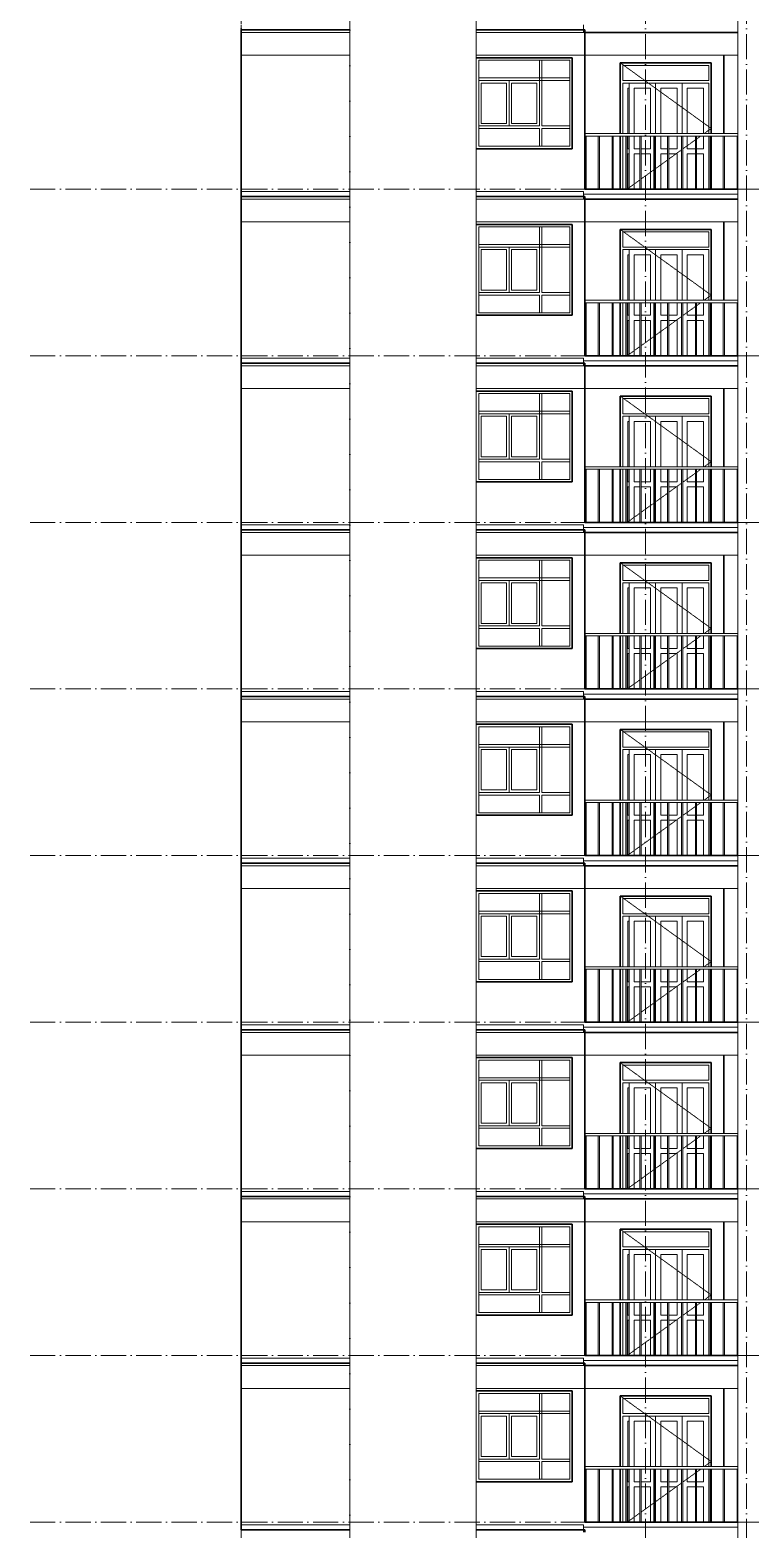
# Model space of a CAD drawing. Header units: millimetres. Extents: x -12680 to 112808, y -16580 to 93550.
# Drawn here: x -12679 to 1588, y 21745 to 51450 of the extents above; entities that cross this region are included whole.
import ezdxf

# ---------------------------------------------------------------- set-up
doc = ezdxf.new("R2010")
doc.units = ezdxf.units.MM
doc.linetypes.add('Dash 1_16__2_', pattern=[3.175, 1.5875, -1.5875])
doc.linetypes.add('Grid Line', pattern=[14, 10, -2, 0, -2])
for name, color, linetype, lineweight in [('CUA', 31, 'Continuous', 9), ('NET CAT', 3, 'Continuous', 5), ('NET CATConcrete', 3, 'Continuous', 5), ('NET THAY 1', 41, 'Continuous', 5), ('NET THAY 2', 55, 'Continuous', 5), ('NET-THAY', 2, 'Continuous', 15), ('TRUC', 225, 'Continuous', 5)]:
    doc.layers.add(name, color=color, linetype=linetype, lineweight=lineweight)

# ---------------------------------------------------------------- blocks, each defined once
blk = doc.blocks.new('CUA LO GIA - CUA LO GIA 2-211562-MẶT CẮT B-B')
at = {"layer": 'CUA', "color": 50, "linetype": 'Dash 1_16__2_'}
for p, q in [((801, 23100), (-999, 24400)), ((488, 22874), (238, 22694)), ((593, 22950), (513, 22892)), ((801, 23100), (662, 23000)), ((212, 22675), (-37, 22495)), ((-62, 22477), (-312, 22297)), ((-612, 22080), (-861, 21900)), ((-337, 22278), (-587, 22098))]:
    blk.add_line(p, q, dxfattribs=at)
at = {"layer": 'CUA', "color": 50}
for p, q in [((-999, 23000), (-999, 24400)), ((801, 24400), (-999, 24400)), ((801, 24400), (801, 23000)), ((-949, 24350), (-949, 24050)), ((-949, 24350), (751, 24350)), ((751, 24050), (751, 24350)), ((751, 24050), (-949, 24050)), ((-949, 24000), (-949, 23000)), ((-949, 24000), (751, 24000)), ((-849, 23900), (-849, 23000)), ((-849, 23900), (-824, 23900)), ((-824, 23000), (-824, 24000)), ((-299, 24000), (-824, 24000)), ((-724, 23900), (-399, 23900)), ((-724, 23900), (-724, 23000)), ((-399, 23000), (-399, 23900)), ((226, 24000), (-299, 24000)), ((-299, 23000), (-299, 24000)), ((-299, 24000), (-299, 23000)), ((-199, 23900), (-199, 23000)), ((-199, 23900), (126, 23900)), ((126, 23000), (126, 23900)), ((226, 24000), (226, 23000)), ((326, 23900), (651, 23900)), ((326, 23900), (326, 23000)), ((651, 23000), (651, 23900)), ((751, 23000), (751, 24000)), ((-999, 21900), (-999, 22950)), ((-949, 22950), (-949, 21900)), ((-849, 22950), (-849, 22700)), ((-824, 21900), (-824, 22950)), ((-724, 22950), (-724, 22700)), ((-399, 22700), (-399, 22950)), ((-299, 21900), (-299, 22950)), ((-299, 22950), (-299, 21900)), ((-199, 22950), (-199, 22700)), ((126, 22700), (126, 22950)), ((326, 22950), (326, 22700)), ((651, 22700), (651, 22950)), ((751, 21900), (751, 22950)), ((801, 22950), (801, 21900)), ((-849, 22700), (-824, 22700)), ((-824, 22600), (-849, 22600)), ((-849, 22600), (-849, 21900)), ((-724, 22700), (-612, 22700)), ((-724, 22600), (-724, 21900)), ((-612, 22600), (-724, 22600)), ((-587, 22700), (-399, 22700)), ((-399, 22600), (-587, 22600)), ((-399, 21900), (-399, 22600)), ((-199, 22700), (-62, 22700)), ((-62, 22600), (-199, 22600)), ((-199, 22600), (-199, 21900)), ((-37, 22700), (126, 22700)), ((126, 22600), (-37, 22600)), ((126, 21900), (126, 22600)), ((326, 22700), (488, 22700)), ((326, 22600), (326, 21900)), ((488, 22600), (326, 22600)), ((513, 22700), (651, 22700)), ((651, 22600), (513, 22600)), ((651, 21900), (651, 22600))]:
    blk.add_line(p, q, dxfattribs=at)
blk = doc.blocks.new('X-PHONG NGU 2 - X-PHONG NGU 2_Recovery_ 4-220461-MẶT CẮT B-B')
at = {"layer": 'CUA', "color": 50}
for p, q in [((-1949, 24500), (-3849, 24500)), ((-3799, 22750), (-3799, 24450)), ((-3799, 24450), (-1999, 24450)), ((-2549, 24450), (-2599, 24450)), ((-2599, 24450), (-2599, 23150)), ((-2549, 23150), (-2549, 24450)), ((-1999, 24450), (-1999, 22750)), ((-1949, 22700), (-1949, 24500)), ((-3799, 24100), (-3799, 24050)), ((-1999, 24100), (-3799, 24100)), ((-1999, 24050), (-1999, 24100)), ((-3799, 24050), (-1999, 24050)), ((-3749, 23200), (-3749, 24000)), ((-3749, 24000), (-3249, 24000)), ((-3249, 24000), (-3249, 23200)), ((-3199, 24050), (-3199, 23150)), ((-2599, 24050), (-3199, 24050)), ((-3149, 24000), (-2649, 24000)), ((-3149, 23200), (-3149, 24000)), ((-2649, 24000), (-2649, 23200)), ((-2599, 23150), (-2599, 24050)), ((-3249, 23200), (-3749, 23200)), ((-2649, 23200), (-3149, 23200)), ((-2599, 23150), (-3799, 23150)), ((-3799, 23150), (-3799, 23100)), ((-3799, 23100), (-2599, 23100)), ((-3199, 23150), (-2599, 23150)), ((-2599, 23100), (-2599, 22750)), ((-1999, 23150), (-2549, 23150)), ((-2549, 22750), (-2549, 23100)), ((-2549, 23100), (-1999, 23100)), ((-1999, 23100), (-1999, 23150)), ((-3849, 22700), (-1949, 22700)), ((-1999, 22750), (-3799, 22750)), ((-2599, 22750), (-2549, 22750))]:
    blk.add_line(p, q, dxfattribs=at)
blk = doc.blocks.new('Railing - 25mm-V293-MẶT CẮT B-B')
at = {"layer": 'NET THAY 2', "color": 50, "lineweight": 9}
blk.add_line((1313, 22950), (1313, 21900), dxfattribs=at)
blk = doc.blocks.new('Railing - 25mm-V294-MẶT CẮT B-B')
at = {"layer": 'NET THAY 2', "color": 50, "lineweight": 9}
for p, q in [((1038, 22950), (1038, 21900)), ((1063, 21900), (1063, 22950))]:
    blk.add_line(p, q, dxfattribs=at)
blk = doc.blocks.new('Railing - 25mm-V295-MẶT CẮT B-B')
at = {"layer": 'NET THAY 2', "color": 50, "lineweight": 9}
blk.add_line((-1674, 21900), (-1674, 22950), dxfattribs=at)
blk = doc.blocks.new('Railing - Railing-211918-MẶT CẮT B-B')
for name, p in [('Railing - 25mm-V295-MẶT CẮT B-B', (0, 0)), ('Railing - 25mm-V294-MẶT CẮT B-B', (-2475, 0)), ('Railing - 25mm-V294-MẶT CẮT B-B', (-2200, 0)), ('Railing - 25mm-V294-MẶT CẮT B-B', (-1925, 0)), ('Railing - 25mm-V294-MẶT CẮT B-B', (-1650, 0)), ('Railing - 25mm-V294-MẶT CẮT B-B', (-1375, 0)), ('Railing - 25mm-V294-MẶT CẮT B-B', (-1100, 0)), ('Railing - 25mm-V294-MẶT CẮT B-B', (-825, 0)), ('Railing - 25mm-V294-MẶT CẮT B-B', (-550, 0)), ('Railing - 25mm-V294-MẶT CẮT B-B', (-275, 0)), ('Railing - 25mm-V294-MẶT CẮT B-B', (0, 0)), ('Railing - 25mm-V293-MẶT CẮT B-B', (0, 0))]:
    blk.add_blockref(name, p)
blk = doc.blocks.new('Top Rail Type - Top Rail_Internal_-211919-MẶT CẮT B-B')
at = {"layer": 'NET THAY 1', "color": 50, "lineweight": 9}
for p, q in [((1326, 23000), (-1699, 23000)), ((1326, 22950), (-1699, 22950))]:
    blk.add_line(p, q, dxfattribs=at)
blk = doc.blocks.new('ALC1807-ASCENT PLAZA-TANG DIEN HINH-TANG 5_rvt-1-MẶT CẮT B-B')
at = {"layer": 'NET-THAY', "color": 130, "lineweight": 35}
for p, q in [((-8499, 21750), (-8499, 25050)), ((-8499, 25050), (-8299, 25050)), ((-6349, 25050), (-8299, 25050)), ((-1699, 25050), (-3849, 25050)), ((-1699, 21900), (-1699, 25050)), ((-3849, 24500), (-1949, 24500)), ((-1949, 24500), (-1949, 22700)), ((-999, 23000), (-999, 24400)), ((-999, 24400), (801, 24400)), ((801, 24400), (801, 23000)), ((1051, 24550), (1051, 23000)), ((-999, 21900), (-999, 22950)), ((801, 22950), (801, 21900)), ((-1949, 22700), (-3849, 22700)), ((-8299, 21750), (-8499, 21750)), ((-8299, 21750), (-6349, 21750)), ((-3849, 21750), (-1699, 21750)), ((1326, 21900), (-1699, 21900)), ((-1699, 21750), (-1699, 21700))]:
    blk.add_line(p, q, dxfattribs=at)
at = {"color": 130, "lineweight": 35}
for name in ['X-PHONG NGU 2 - X-PHONG NGU 2_Recovery_ 4-220461-MẶT CẮT B-B', 'CUA LO GIA - CUA LO GIA 2-211562-MẶT CẮT B-B', 'Top Rail Type - Top Rail_Internal_-211919-MẶT CẮT B-B', 'Railing - Railing-211918-MẶT CẮT B-B']:
    blk.add_blockref(name, (0, 0), dxfattribs=at)
blk = doc.blocks.new('Railing - Railing-V339-MẶT CẮT B-B')
for name, p in [('Railing - 25mm-V295-MẶT CẮT B-B', (0, 3300)), ('Railing - 25mm-V294-MẶT CẮT B-B', (-2475, 3300)), ('Railing - 25mm-V294-MẶT CẮT B-B', (-2200, 3300)), ('Railing - 25mm-V294-MẶT CẮT B-B', (-1925, 3300)), ('Railing - 25mm-V294-MẶT CẮT B-B', (-1650, 3300)), ('Railing - 25mm-V294-MẶT CẮT B-B', (-1375, 3300)), ('Railing - 25mm-V294-MẶT CẮT B-B', (-1100, 3300)), ('Railing - 25mm-V294-MẶT CẮT B-B', (-825, 3300)), ('Railing - 25mm-V294-MẶT CẮT B-B', (-550, 3300)), ('Railing - 25mm-V294-MẶT CẮT B-B', (-275, 3300)), ('Railing - 25mm-V294-MẶT CẮT B-B', (0, 3300)), ('Railing - 25mm-V293-MẶT CẮT B-B', (0, 3300))]:
    blk.add_blockref(name, p)
blk = doc.blocks.new('ALC1807-ASCENT PLAZA-TANG DIEN HINH-TANG 5_rvt-2-MẶT CẮT B-B')
at = {"layer": 'NET-THAY', "color": 130, "lineweight": 35}
for p, q in [((-8499, 25050), (-8499, 28350)), ((-8499, 28350), (-8299, 28350)), ((-6349, 28350), (-8299, 28350)), ((-1699, 28350), (-3849, 28350)), ((-1699, 25200), (-1699, 28350)), ((-3849, 27800), (-1949, 27800)), ((-1949, 27800), (-1949, 26000)), ((-999, 26300), (-999, 27700)), ((-999, 27700), (801, 27700)), ((801, 27700), (801, 26300)), ((1051, 27850), (1051, 26300)), ((-999, 25200), (-999, 26250)), ((801, 26250), (801, 25200)), ((-1949, 26000), (-3849, 26000)), ((-8299, 25050), (-8499, 25050)), ((-8299, 25050), (-6349, 25050)), ((-3849, 25050), (-1699, 25050)), ((1326, 25200), (-1699, 25200)), ((-1699, 25050), (-1699, 25000)), ((-1699, 25000), (1326, 25000))]:
    blk.add_line(p, q, dxfattribs=at)
at = {"color": 130, "lineweight": 35}
for name, p in [('X-PHONG NGU 2 - X-PHONG NGU 2_Recovery_ 4-220461-MẶT CẮT B-B', (0, 3300)), ('CUA LO GIA - CUA LO GIA 2-211562-MẶT CẮT B-B', (0, 3300)), ('Top Rail Type - Top Rail_Internal_-211919-MẶT CẮT B-B', (0, 3300)), ('Railing - Railing-V339-MẶT CẮT B-B', (0, 0))]:
    blk.add_blockref(name, p, dxfattribs=at)
blk = doc.blocks.new('ALC1807-ASCENT PLAZA-TANG DIEN HINH-TANG 5_rvt-3-MẶT CẮT B-B')
at = {"layer": 'NET-THAY', "color": 130, "lineweight": 35}
for p, q in [((-8499, 28350), (-8499, 31650)), ((-8499, 31650), (-8299, 31650)), ((-6349, 31650), (-8299, 31650)), ((-1699, 31650), (-3849, 31650)), ((-1699, 28500), (-1699, 31650)), ((-3849, 31100), (-1949, 31100)), ((-1949, 31100), (-1949, 29300)), ((-999, 29600), (-999, 31000)), ((-999, 31000), (801, 31000)), ((801, 31000), (801, 29600)), ((1051, 31150), (1051, 29600)), ((-999, 28500), (-999, 29550)), ((801, 29550), (801, 28500)), ((-1949, 29300), (-3849, 29300)), ((-8299, 28350), (-8499, 28350)), ((-8299, 28350), (-6349, 28350)), ((-3849, 28350), (-1699, 28350)), ((1326, 28500), (-1699, 28500)), ((-1699, 28350), (-1699, 28300)), ((-1699, 28300), (1326, 28300))]:
    blk.add_line(p, q, dxfattribs=at)
at = {"color": 130, "lineweight": 35}
for name, p in [('X-PHONG NGU 2 - X-PHONG NGU 2_Recovery_ 4-220461-MẶT CẮT B-B', (0, 6600)), ('CUA LO GIA - CUA LO GIA 2-211562-MẶT CẮT B-B', (0, 6600)), ('Top Rail Type - Top Rail_Internal_-211919-MẶT CẮT B-B', (0, 6600)), ('Railing - Railing-V339-MẶT CẮT B-B', (0, 3300))]:
    blk.add_blockref(name, p, dxfattribs=at)
blk = doc.blocks.new('ALC1807-ASCENT PLAZA-TANG DIEN HINH-TANG 5_rvt-4-MẶT CẮT B-B')
at = {"layer": 'NET-THAY', "color": 130, "lineweight": 35}
for p, q in [((-8499, 31650), (-8499, 34950)), ((-8499, 34950), (-8299, 34950)), ((-6349, 34950), (-8299, 34950)), ((-1699, 34950), (-3849, 34950)), ((-1699, 31800), (-1699, 34950)), ((-3849, 34400), (-1949, 34400)), ((-1949, 34400), (-1949, 32600)), ((-999, 32900), (-999, 34300)), ((-999, 34300), (801, 34300)), ((801, 34300), (801, 32900)), ((1051, 34450), (1051, 32900)), ((-999, 31800), (-999, 32850)), ((801, 32850), (801, 31800)), ((-1949, 32600), (-3849, 32600)), ((1326, 31800), (-1699, 31800)), ((-8299, 31650), (-8499, 31650)), ((-8299, 31650), (-6349, 31650)), ((-3849, 31650), (-1699, 31650)), ((-1699, 31650), (-1699, 31600)), ((-1699, 31600), (1326, 31600))]:
    blk.add_line(p, q, dxfattribs=at)
at = {"color": 130, "lineweight": 35}
for name, p in [('X-PHONG NGU 2 - X-PHONG NGU 2_Recovery_ 4-220461-MẶT CẮT B-B', (0, 9900)), ('CUA LO GIA - CUA LO GIA 2-211562-MẶT CẮT B-B', (0, 9900)), ('Top Rail Type - Top Rail_Internal_-211919-MẶT CẮT B-B', (0, 9900)), ('Railing - Railing-V339-MẶT CẮT B-B', (0, 6600))]:
    blk.add_blockref(name, p, dxfattribs=at)
blk = doc.blocks.new('ALC1807-ASCENT PLAZA-TANG DIEN HINH-TANG 5_rvt-5-MẶT CẮT B-B')
at = {"layer": 'NET-THAY', "color": 130, "lineweight": 35}
for p, q in [((-8499, 34950), (-8499, 38250)), ((-8499, 38250), (-8299, 38250)), ((-6349, 38250), (-8299, 38250)), ((-1699, 38250), (-3849, 38250)), ((-1699, 35100), (-1699, 38250)), ((1051, 37750), (1051, 36200)), ((-3849, 37700), (-1949, 37700)), ((-1949, 37700), (-1949, 35900)), ((-999, 36200), (-999, 37600)), ((-999, 37600), (801, 37600)), ((801, 37600), (801, 36200)), ((-999, 35100), (-999, 36150)), ((801, 36150), (801, 35100)), ((-1949, 35900), (-3849, 35900)), ((1326, 35100), (-1699, 35100)), ((-8299, 34950), (-8499, 34950)), ((-8299, 34950), (-6349, 34950)), ((-3849, 34950), (-1699, 34950)), ((-1699, 34950), (-1699, 34900)), ((-1699, 34900), (1326, 34900))]:
    blk.add_line(p, q, dxfattribs=at)
at = {"color": 130, "lineweight": 35}
for name, p in [('X-PHONG NGU 2 - X-PHONG NGU 2_Recovery_ 4-220461-MẶT CẮT B-B', (0, 13200)), ('CUA LO GIA - CUA LO GIA 2-211562-MẶT CẮT B-B', (0, 13200)), ('Top Rail Type - Top Rail_Internal_-211919-MẶT CẮT B-B', (0, 13200)), ('Railing - Railing-V339-MẶT CẮT B-B', (0, 9900))]:
    blk.add_blockref(name, p, dxfattribs=at)
blk = doc.blocks.new('ALC1807-ASCENT PLAZA-TANG DIEN HINH-TANG 5_rvt-6-MẶT CẮT B-B')
at = {"layer": 'NET-THAY', "color": 130, "lineweight": 35}
for p, q in [((-8499, 38250), (-8499, 41550)), ((-8499, 41550), (-8299, 41550)), ((-6349, 41550), (-8299, 41550)), ((-1699, 41550), (-3849, 41550)), ((-1699, 38400), (-1699, 41550)), ((-3849, 41000), (-1949, 41000)), ((-1949, 41000), (-1949, 39200)), ((1051, 41050), (1051, 39500)), ((-999, 39500), (-999, 40900)), ((-999, 40900), (801, 40900)), ((801, 40900), (801, 39500)), ((-999, 38400), (-999, 39450)), ((801, 39450), (801, 38400)), ((-1949, 39200), (-3849, 39200)), ((1326, 38400), (-1699, 38400)), ((-8299, 38250), (-8499, 38250)), ((-8299, 38250), (-6349, 38250)), ((-3849, 38250), (-1699, 38250)), ((-1699, 38250), (-1699, 38200)), ((-1699, 38200), (1326, 38200))]:
    blk.add_line(p, q, dxfattribs=at)
at = {"color": 130, "lineweight": 35}
for name, p in [('X-PHONG NGU 2 - X-PHONG NGU 2_Recovery_ 4-220461-MẶT CẮT B-B', (0, 16500)), ('CUA LO GIA - CUA LO GIA 2-211562-MẶT CẮT B-B', (0, 16500)), ('Top Rail Type - Top Rail_Internal_-211919-MẶT CẮT B-B', (0, 16500)), ('Railing - Railing-V339-MẶT CẮT B-B', (0, 13200))]:
    blk.add_blockref(name, p, dxfattribs=at)
blk = doc.blocks.new('ALC1807-ASCENT PLAZA-TANG DIEN HINH-TANG 5_rvt-7-MẶT CẮT B-B')
at = {"layer": 'NET-THAY', "color": 130, "lineweight": 35}
for p, q in [((-8499, 41550), (-8499, 44850)), ((-8499, 44850), (-8299, 44850)), ((-6349, 44850), (-8299, 44850)), ((-1699, 44850), (-3849, 44850)), ((-1699, 41700), (-1699, 44850)), ((-3849, 44300), (-1949, 44300)), ((-1949, 44300), (-1949, 42500)), ((1051, 44350), (1051, 42800)), ((-999, 42800), (-999, 44200)), ((-999, 44200), (801, 44200)), ((801, 44200), (801, 42800)), ((-1949, 42500), (-3849, 42500)), ((-999, 41700), (-999, 42750)), ((801, 42750), (801, 41700)), ((1326, 41700), (-1699, 41700)), ((-8299, 41550), (-8499, 41550)), ((-8299, 41550), (-6349, 41550)), ((-3849, 41550), (-1699, 41550)), ((-1699, 41550), (-1699, 41500)), ((-1699, 41500), (1326, 41500))]:
    blk.add_line(p, q, dxfattribs=at)
at = {"color": 130, "lineweight": 35}
for name, p in [('X-PHONG NGU 2 - X-PHONG NGU 2_Recovery_ 4-220461-MẶT CẮT B-B', (0, 19800)), ('CUA LO GIA - CUA LO GIA 2-211562-MẶT CẮT B-B', (0, 19800)), ('Top Rail Type - Top Rail_Internal_-211919-MẶT CẮT B-B', (0, 19800)), ('Railing - Railing-V339-MẶT CẮT B-B', (0, 16500))]:
    blk.add_blockref(name, p, dxfattribs=at)
blk = doc.blocks.new('ALC1807-ASCENT PLAZA-TANG DIEN HINH-TANG 5_rvt-8-MẶT CẮT B-B')
at = {"layer": 'NET-THAY', "color": 130, "lineweight": 35}
for p, q in [((-8499, 44850), (-8499, 48150)), ((-8499, 48150), (-8299, 48150)), ((-6349, 48150), (-8299, 48150)), ((-1699, 48150), (-3849, 48150)), ((-1699, 45000), (-1699, 48150)), ((-3849, 47600), (-1949, 47600)), ((-1949, 47600), (-1949, 45800)), ((1051, 47650), (1051, 46100)), ((-999, 46100), (-999, 47500)), ((-999, 47500), (801, 47500)), ((801, 47500), (801, 46100)), ((-999, 45000), (-999, 46050)), ((801, 46050), (801, 45000)), ((-1949, 45800), (-3849, 45800)), ((1326, 45000), (-1699, 45000)), ((-8299, 44850), (-8499, 44850)), ((-8299, 44850), (-6349, 44850)), ((-3849, 44850), (-1699, 44850)), ((-1699, 44850), (-1699, 44800)), ((-1699, 44800), (1326, 44800))]:
    blk.add_line(p, q, dxfattribs=at)
at = {"color": 130, "lineweight": 35}
for name, p in [('X-PHONG NGU 2 - X-PHONG NGU 2_Recovery_ 4-220461-MẶT CẮT B-B', (0, 23100)), ('CUA LO GIA - CUA LO GIA 2-211562-MẶT CẮT B-B', (0, 23100)), ('Top Rail Type - Top Rail_Internal_-211919-MẶT CẮT B-B', (0, 23100)), ('Railing - Railing-V339-MẶT CẮT B-B', (0, 19800))]:
    blk.add_blockref(name, p, dxfattribs=at)
blk = doc.blocks.new('ALC1807-ASCENT PLAZA-TANG DIEN HINH-TANG 5_rvt-9-MẶT CẮT B-B')
at = {"layer": 'NET-THAY', "color": 130, "lineweight": 35}
for p, q in [((-8499, 48150), (-8499, 51450)), ((-8499, 51450), (-8299, 51450)), ((-6349, 51450), (-8299, 51450)), ((-1699, 51450), (-3849, 51450)), ((-1699, 48300), (-1699, 51450)), ((-3849, 50900), (-1949, 50900)), ((-1949, 50900), (-1949, 49100)), ((-999, 49400), (-999, 50800)), ((-999, 50800), (801, 50800)), ((801, 50800), (801, 49400)), ((1051, 50950), (1051, 49400)), ((-999, 48300), (-999, 49350)), ((801, 49350), (801, 48300)), ((-1949, 49100), (-3849, 49100)), ((-8299, 48150), (-8499, 48150)), ((-8299, 48150), (-6349, 48150)), ((-3849, 48150), (-1699, 48150)), ((1326, 48300), (-1699, 48300)), ((-1699, 48150), (-1699, 48100)), ((-1699, 48100), (1326, 48100))]:
    blk.add_line(p, q, dxfattribs=at)
at = {"color": 130, "lineweight": 35}
for name, p in [('X-PHONG NGU 2 - X-PHONG NGU 2_Recovery_ 4-220461-MẶT CẮT B-B', (0, 26400)), ('CUA LO GIA - CUA LO GIA 2-211562-MẶT CẮT B-B', (0, 26400)), ('Top Rail Type - Top Rail_Internal_-211919-MẶT CẮT B-B', (0, 26400)), ('Railing - Railing-V339-MẶT CẮT B-B', (0, 23100))]:
    blk.add_blockref(name, p, dxfattribs=at)
blk = doc.blocks.new('ALC1807-ASCENT PLAZA-TANG DIEN HINH-TANG 5_rvt-10-MẶT CẮT B-B')
at = {"layer": 'NET-THAY', "color": 130, "lineweight": 35}
for p, q in [((-1699, 51450), (-1699, 51400)), ((-1699, 51400), (1326, 51400))]:
    blk.add_line(p, q, dxfattribs=at)

msp = doc.modelspace()

# ---------------------------------------------------------------- linework, layer by layer
at = {"layer": 'NET CAT'}
for p, q in [((-6349.5, 81250), (-6349.5, 5450)), ((-3849.5, 81250), (-3849.5, -50)), ((1325.5, 81250), (1325.5, 10950))]:
    msp.add_line(p, q, dxfattribs=at)
at = {"layer": 'NET CATConcrete'}
for p, q in [((-8499.5, 50950), (-8499.5, 51400)), ((-8499.5, 51400), (-8199.5, 51400)), ((-6349.5, 51400), (-8199.5, 51400)), ((-1724.5, 51400), (-3849.5, 51400)), ((1325.5, 51400), (-1724.5, 51400)), ((-8199.5, 50950), (-8499.5, 50950)), ((-6349.5, 50950), (-8199.5, 50950)), ((-1724.5, 50950), (-3849.5, 50950)), ((1325.5, 50950), (-1724.5, 50950)), ((-8499.5, 47650), (-8499.5, 48100)), ((-8499.5, 48100), (-8199.5, 48100)), ((-6349.5, 48100), (-8199.5, 48100)), ((-1724.5, 48100), (-3849.5, 48100)), ((1325.5, 48100), (-1724.5, 48100)), ((-8199.5, 47650), (-8499.5, 47650)), ((-6349.5, 47650), (-8199.5, 47650)), ((-1724.5, 47650), (-3849.5, 47650)), ((1325.5, 47650), (-1724.5, 47650)), ((-8499.5, 44350), (-8499.5, 44800)), ((-8499.5, 44800), (-8199.5, 44800)), ((-6349.5, 44800), (-8199.5, 44800)), ((-1724.5, 44800), (-3849.5, 44800)), ((1325.5, 44800), (-1724.5, 44800)), ((-8199.5, 44350), (-8499.5, 44350)), ((-6349.5, 44350), (-8199.5, 44350)), ((-1724.5, 44350), (-3849.5, 44350)), ((1325.5, 44350), (-1724.5, 44350)), ((-8499.5, 41050), (-8499.5, 41500)), ((-8499.5, 41500), (-8199.5, 41500)), ((-6349.5, 41500), (-8199.5, 41500)), ((-1724.5, 41500), (-3849.5, 41500)), ((1325.5, 41500), (-1724.5, 41500)), ((-8199.5, 41050), (-8499.5, 41050)), ((-6349.5, 41050), (-8199.5, 41050)), ((-1724.5, 41050), (-3849.5, 41050)), ((1325.5, 41050), (-1724.5, 41050)), ((-8499.5, 37750), (-8499.5, 38200)), ((-8499.5, 38200), (-8199.5, 38200)), ((-6349.5, 38200), (-8199.5, 38200)), ((-1724.5, 38200), (-3849.5, 38200)), ((1325.5, 38200), (-1724.5, 38200)), ((-8199.5, 37750), (-8499.5, 37750)), ((-6349.5, 37750), (-8199.5, 37750)), ((-1724.5, 37750), (-3849.5, 37750)), ((1325.5, 37750), (-1724.5, 37750)), ((-8499.5, 34450), (-8499.5, 34900)), ((-8499.5, 34900), (-8199.5, 34900)), ((-6349.5, 34900), (-8199.5, 34900)), ((-1724.5, 34900), (-3849.5, 34900)), ((1325.5, 34900), (-1724.5, 34900)), ((-8199.5, 34450), (-8499.5, 34450)), ((-6349.5, 34450), (-8199.5, 34450)), ((-1724.5, 34450), (-3849.5, 34450)), ((1325.5, 34450), (-1724.5, 34450)), ((-8499.5, 31150), (-8499.5, 31600)), ((-8499.5, 31600), (-8199.5, 31600)), ((-6349.5, 31600), (-8199.5, 31600)), ((-1724.5, 31600), (-3849.5, 31600)), ((1325.5, 31600), (-1724.5, 31600)), ((-8199.5, 31150), (-8499.5, 31150)), ((-6349.5, 31150), (-8199.5, 31150)), ((-1724.5, 31150), (-3849.5, 31150)), ((1325.5, 31150), (-1724.5, 31150)), ((-8499.5, 27850), (-8499.5, 28300)), ((-8499.5, 28300), (-8199.5, 28300)), ((-6349.5, 28300), (-8199.5, 28300)), ((-1724.5, 28300), (-3849.5, 28300)), ((1325.5, 28300), (-1724.5, 28300)), ((-8199.5, 27850), (-8499.5, 27850)), ((-6349.5, 27850), (-8199.5, 27850)), ((-1724.5, 27850), (-3849.5, 27850)), ((1325.5, 27850), (-1724.5, 27850)), ((-8499.5, 24550), (-8499.5, 25000)), ((-8499.5, 25000), (-8199.5, 25000)), ((-6349.5, 25000), (-8199.5, 25000)), ((-1724.5, 25000), (-3849.5, 25000)), ((1325.5, 25000), (-1724.5, 25000)), ((-8199.5, 24550), (-8499.5, 24550)), ((-6349.5, 24550), (-8199.5, 24550)), ((-1724.5, 24550), (-3849.5, 24550)), ((1325.5, 24550), (-1724.5, 24550))]:
    msp.add_line(p, q, dxfattribs=at)
at = {"layer": 'NET-THAY', "lineweight": 9}
for p, q in [((-8499.5, 51550), (-8499.5, 51400)), ((-6349.5, 51400), (-8499.5, 51400)), ((1325.5, 51400), (-3849.5, 51400)), ((-1724.5, 51550), (-1724.5, 51400)), ((-8499.5, 48250), (-8499.5, 48100)), ((-8499.5, 48250), (-6349.5, 48250)), ((-3849.5, 48250), (-1724.5, 48250)), ((-1724.5, 48250), (-1724.5, 48100)), ((-1724.5, 48200), (1325.5, 48200)), ((-6349.5, 48100), (-8499.5, 48100)), ((1325.5, 48100), (-3849.5, 48100)), ((-8499.5, 44950), (-8499.5, 44800)), ((-8499.5, 44950), (-6349.5, 44950)), ((-3849.5, 44950), (-1724.5, 44950)), ((-1724.5, 44950), (-1724.5, 44800)), ((-1724.5, 44900), (1325.5, 44900)), ((-6349.5, 44800), (-8499.5, 44800)), ((1325.5, 44800), (-3849.5, 44800)), ((-8499.5, 41650), (-8499.5, 41500)), ((-8499.5, 41650), (-6349.5, 41650)), ((-3849.5, 41650), (-1724.5, 41650)), ((-1724.5, 41650), (-1724.5, 41500)), ((-1724.5, 41600), (1325.5, 41600)), ((-6349.5, 41500), (-8499.5, 41500)), ((1325.5, 41500), (-3849.5, 41500)), ((-8499.5, 38350), (-8499.5, 38200)), ((-8499.5, 38350), (-6349.5, 38350)), ((-3849.5, 38350), (-1724.5, 38350)), ((-1724.5, 38350), (-1724.5, 38200)), ((-6349.5, 38200), (-8499.5, 38200)), ((1325.5, 38200), (-3849.5, 38200)), ((-1724.5, 38300), (1325.5, 38300)), ((-8499.5, 35050), (-8499.5, 34900)), ((-8499.5, 35050), (-6349.5, 35050)), ((-6349.5, 34900), (-8499.5, 34900)), ((-3849.5, 35050), (-1724.5, 35050)), ((1325.5, 34900), (-3849.5, 34900)), ((-1724.5, 35050), (-1724.5, 34900)), ((-1724.5, 35000), (1325.5, 35000)), ((-8499.5, 31750), (-8499.5, 31600)), ((-8499.5, 31750), (-6349.5, 31750)), ((-6349.5, 31600), (-8499.5, 31600)), ((-3849.5, 31750), (-1724.5, 31750)), ((1325.5, 31600), (-3849.5, 31600)), ((-1724.5, 31750), (-1724.5, 31600)), ((-1724.5, 31700), (1325.5, 31700)), ((-8499.5, 28450), (-8499.5, 28300)), ((-8499.5, 28450), (-6349.5, 28450)), ((-6349.5, 28300), (-8499.5, 28300)), ((-3849.5, 28450), (-1724.5, 28450)), ((1325.5, 28300), (-3849.5, 28300)), ((-1724.5, 28450), (-1724.5, 28300)), ((-1724.5, 28400), (1325.5, 28400)), ((-8499.5, 25150), (-8499.5, 25000)), ((-8499.5, 25150), (-6349.5, 25150)), ((-6349.5, 25000), (-8499.5, 25000)), ((-3849.5, 25150), (-1724.5, 25150)), ((1325.5, 25000), (-3849.5, 25000)), ((-1724.5, 25150), (-1724.5, 25000)), ((-1724.5, 25100), (1325.5, 25100)), ((-8499.5, 21850), (-8499.5, 21700)), ((-8499.5, 21850), (-6349.5, 21850)), ((-3849.5, 21850), (-1724.5, 21850)), ((-1724.5, 21850), (-1724.5, 21700)), ((-1724.5, 21800), (1325.5, 21800))]:
    msp.add_line(p, q, dxfattribs=at)
at = {"layer": 'TRUC', "linetype": 'Grid Line', "ltscale": 50}
for p, q in [((-8499.5, -11438.8), (-8499.5, 91838.4)), ((-6349.5, -8664.8), (-6349.5, 91838.4)), ((-499.5, -11438.8), (-499.5, 91838.4)), ((1500.5, -11438.8), (1500.5, 91838.4)), ((-12679, 48300), (108517.8, 48300)), ((-12679, 45000), (108517.8, 45000)), ((-12679, 41700), (108517.8, 41700)), ((-12679, 38400), (108517.8, 38400)), ((-12679, 35100), (108517.8, 35100)), ((-12679, 31800), (108517.8, 31800)), ((-12679, 28500), (108517.8, 28500)), ((-12679, 25200), (108517.8, 25200)), ((-12679, 21900), (108517.8, 21900))]:
    msp.add_line(p, q, dxfattribs=at)

# ---------------------------------------------------------------- block references
at = {"lineweight": 5}
for name in ['ALC1807-ASCENT PLAZA-TANG DIEN HINH-TANG 5_rvt-10-MẶT CẮT B-B', 'ALC1807-ASCENT PLAZA-TANG DIEN HINH-TANG 5_rvt-9-MẶT CẮT B-B', 'ALC1807-ASCENT PLAZA-TANG DIEN HINH-TANG 5_rvt-8-MẶT CẮT B-B', 'ALC1807-ASCENT PLAZA-TANG DIEN HINH-TANG 5_rvt-7-MẶT CẮT B-B', 'ALC1807-ASCENT PLAZA-TANG DIEN HINH-TANG 5_rvt-6-MẶT CẮT B-B', 'ALC1807-ASCENT PLAZA-TANG DIEN HINH-TANG 5_rvt-5-MẶT CẮT B-B', 'ALC1807-ASCENT PLAZA-TANG DIEN HINH-TANG 5_rvt-4-MẶT CẮT B-B', 'ALC1807-ASCENT PLAZA-TANG DIEN HINH-TANG 5_rvt-3-MẶT CẮT B-B', 'ALC1807-ASCENT PLAZA-TANG DIEN HINH-TANG 5_rvt-2-MẶT CẮT B-B', 'ALC1807-ASCENT PLAZA-TANG DIEN HINH-TANG 5_rvt-1-MẶT CẮT B-B']:
    msp.add_blockref(name, (0, 0), dxfattribs=at)

doc.saveas('drawing.dxf')
